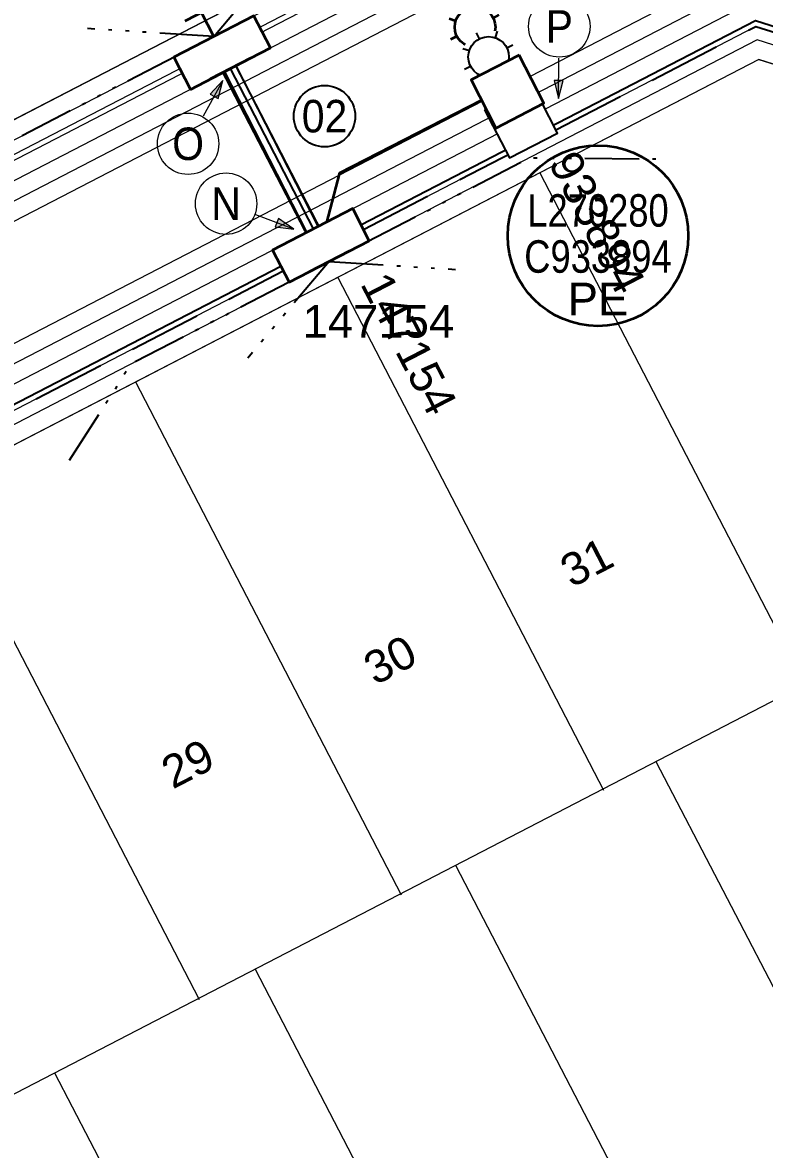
# Model space of a CAD drawing. Header units: metres. Extents: x 0 to 304202, y 0 to 6270858.
# Drawn here: x 303829.4 to 303870.5, y 6270554.1 to 6270616.5 of the extents above; entities that cross this region are included whole.
import ezdxf
from ezdxf import colors
from ezdxf.entities.mleader import LeaderData, LeaderLine
from ezdxf.enums import TextEntityAlignment as Align
from ezdxf.math import Vec2, Vec3

# ---------------------------------------------------------------- set-up
doc = ezdxf.new("R2010")
doc.units = ezdxf.units.M
for name, pattern in [('DASHED', [19.05, 12.7, -6.35]), ('IE Trench LV', [6, 4, -2]), ('PHANTOMX2', [6.6, 3, -0.75, 0.2, -0.75, 0.2, -0.75, 0.2, -0.75])]:
    doc.linetypes.add(name, pattern=pattern)
doc.layers.get('0').update_dxf_attribs({"color": 6})
doc.layers.add('_User Miscellaneous10', color=252, linetype='Continuous', lineweight=13, plot=False, transparency=0.65)
for name, color, linetype, lineweight in [('_User Miscellaneous2', 31, 'Continuous', 13), ('_User Miscellaneous7', 3, 'Continuous', 13), ('_User_LV_Exist', 5, 'Continuous', 35), ('Cadastre Developer_SP_NEW', 92, 'Continuous', 15)]:
    doc.layers.add(name, color=color, linetype=linetype, lineweight=lineweight)
for name, color, linetype in [('Duct_SP_NEW', 2, 'Continuous'), ('Equip_SP_SL_NEW', 2, 'Continuous'), ('Mains_LV_New_T84', 2, 'Cable x'), ('Services_SP_NEW_UG', 2, 'IE Trench LV'), ('SupportsUG_SP_LV_NEW', 2, 'Continuous'), ('SupportsUG_SP_LV_SL_NEW', 2, 'Continuous'), ('Trench_SP_NEW', 2, 'Continuous'), ('UG_Details_SP_MISC', 7, 'Continuous')]:
    doc.layers.add(name, color=color, linetype=linetype)
doc.styles.add('ieISOCP', font='arial.ttf', dxfattribs={"height": 1.5})
doc.styles.add('SL_LABEL', font='arial.ttf', dxfattribs={"height": 2})
doc.styles.get("Standard").update_dxf_attribs({"font": 'arial.ttf'})
doc.linetypes.add('Cable New UG', pattern='A,5.5,-0.01,["X",Standard,S=1.8,R=0,X=0,Y=-0.94],-1.7', length=7.21)
doc.linetypes.add('Cable o', pattern='A,3.5,-0.01,["O",Standard,S=1.25,R=0,X=0,Y=-0.63],-1.36', length=4.87)
doc.linetypes.add('Cable x', pattern='A,4.5,-0.01,["X",Standard,S=1.25,R=0,X=0,Y=-0.65],-1.2', length=5.71)

# ---------------------------------------------------------------- blocks, each defined once
blk = doc.blocks.new('*U314')
at = {"layer": '_User_LV_Exist'}
for p, q in [((2.5, 1), (2.5, -1)), ((3, 0.75), (3, -0.75)), ((3.5, 0.5), (3.5, -0.5)), ((4, 0.25), (4, -0.25))]:
    blk.add_line(p, q, dxfattribs=at)
at = {"width": 0.9}
blk.add_attdef('ASSET_NUM', text='', height=2, dxfattribs=at).set_placement((4, 2), align=Align.MIDDLE_LEFT)
for tag, p, flags in [('SUBURB', (-2, 0), 1), ('STREETNAME', (-1.8, 0), 9), ('PARENT', (-1.6, 0), 9), ('NOTES', (-1.4, 0), 9), ('LOCATION', (-1.2, 0), 9), ('LEGEND', (-1, 0), 9), ('USAGE', (-0.8, 0), 9), ('SUPPORT_TYPE', (-0.6, 0), 9), ('STATE', (-0.4, 0), 9), ('OWNED_BY', (-0.2, 0), 9)]:
    blk.add_attdef(tag, p, '', height=0.2, rotation=270, dxfattribs=dict(flags=flags))
at = {"transparency": 33554687}
blk.add_wipeout([(1, 2.5), (1, -2.5), (-1, -2.5), (-1, 2.5)], dxfattribs=at)
blk.add_lwpolyline([(-1, 2.5), (-1, -1.25), (-1, 1.25), (-1, -2.5), (1, -2.5), (1, 2.5)], close=True)
at = {"layer": '_User_LV_Exist'}
blk.add_line((1, 0), (2.5, 0), dxfattribs=at)
blk = doc.blocks.new('PILLAR_NEW')
at = {"width": 0.9}
blk.add_attdef('ASSET_NUM', text='', height=2, dxfattribs=at).set_placement((4, 2), align=Align.MIDDLE_LEFT)
for tag, p, flags in [('SUBURB', (-2, 0), 1), ('STREETNAME', (-1.8, 0), 9), ('PARENT', (-1.6, 0), 9), ('NOTES', (-1.4, 0), 9), ('LOCATION', (-1.2, 0), 9), ('LEGEND', (-1, 0), 9), ('USAGE', (-0.8, 0), 9), ('SUPPORT_TYPE', (-0.6, 0), 9), ('STATE', (-0.4, 0), 9), ('OWNED_BY', (-0.2, 0), 9)]:
    blk.add_attdef(tag, p, '', height=0.2, rotation=270, dxfattribs=dict(flags=flags))
at = {"transparency": 33554687}
blk.add_wipeout([(1, 2.5), (1, -2.5), (-1, -2.5), (-1, 2.5)], dxfattribs=at)
blk.add_lwpolyline([(-1, 2.5), (-1, -1.25), (-1, 1.25), (-1, -2.5), (1, -2.5), (1, 2.5)], close=True)
blk = doc.blocks.new('*U309')
blk.add_circle((0, 0), 1.7)
at = {"width": 0.9}
blk.add_attdef('CODE', text='', height=1.8, dxfattribs=at).set_placement((0, 0), align=Align.MIDDLE_CENTER)
at = {"flags": 1}
blk.add_attdef('Z', (0, 0), '', height=0.2, dxfattribs=at)
blk = doc.blocks.new('COLUMN_NEW')
at = {"width": 0.9, "flags": 8}
blk.add_attdef('ASSET_NUM', text='', height=2, dxfattribs=at).set_placement((4, 2), align=Align.MIDDLE_LEFT)
at = {"flags": 1}
blk.add_attdef('Z', (-2.351, -1.813), '', height=0.2, rotation=270, dxfattribs=at)
at = {"flags": 9}
for tag, p in [('NOTES', (-2, -1.813)), ('SUBURB', (-1.8, -1.813)), ('STREETNAME', (-1.6, -1.813)), ('LOCATION', (-1.4, -1.813)), ('LEGEND', (-1.2, -1.813)), ('USAGE', (-1, -1.813)), ('STATE', (-0.8, -1.813)), ('OWNED_BY', (-0.6, -1.813)), ('COLUMN_TYPE', (-0.4, -1.813)), ('STREET_CODE', (-0.2, -1.813)), ('STRUCTURE_PLANT_NUMBER', (0.031, -1.813))]:
    blk.add_attdef(tag, text='', height=0.2, rotation=270, dxfattribs=at).set_placement(p, align=Align.MIDDLE_LEFT)
at = {"ltscale": 10, "transparency": 33554687}
blk.add_wipeout([(-1.5, -1.5), (-1.5, 1.5), (1.5, 1.5), (1.5, -1.5)], dxfattribs=at)
blk.add_lwpolyline([(-1.5, 1.5), (-1.5, -1.5), (1.5, -1.5), (1.5, 1.5)], close=True)
blk = doc.blocks.new('*U318')
at = {"style": 'SL_LABEL'}
for tag, height, rotation, flags, p in [('ASSET_NUM', 1, 116.7151, 8, (-4.04, 5.803)), ('STREET_CODE', 0.001, 270, 9, (0.001, 0))]:
    blk.add_attdef(tag, text='', height=height, rotation=rotation, dxfattribs=dict(at, flags=flags)).set_placement(p, align=Align.MIDDLE_LEFT)
for tag, height, rotation, flags, p in [('LNUMBER', 1, 116.7151, 8, (-2.254, 6.702)), ('LREMOVE', 0.2, 270, 9, (-1.4, 1.6)), ('LREPLACE', 0.2, 270, 9, (-1.4, 1.4)), ('LTYPEVOCAB', 0.2, 270, 9, (-1.4, 1)), ('LEGEND', 0.2, 270, 9, (-1.4, 0.8)), ('LTYPE', 0.2, 270, 9, (-1.4, 1.2)), ('SUBURB', 0.2, 270, 9, (-1.4, 0.6)), ('STREETNAME', 0.2, 270, 9, (-1.4, 0.4)), ('LOCATION', 0.2, 270, 9, (-1.4, 0.2)), ('LNEW', 0.2, 270, 9, (-6.4, 0)), ('LMASTVOCAB', 0.2, 270, 9, (-6.2, 0)), ('LMAST', 0.2, 270, 9, (-6, 0)), ('LLAMPVOCAB', 0.2, 270, 9, (-5.8, 0)), ('LLAMP', 0.2, 270, 9, (-5.6, 0)), ('LEXIST', 0.2, 270, 9, (-5.4, 0)), ('LCHARGE3PERCENT', 0.2, 270, 9, (-5.2, 0)), ('LCHARGE3', 0.2, 270, 9, (-5, 0)), ('LCHARGE2PERCENT', 0.2, 270, 9, (-4.8, 0)), ('LCHARGE2', 0.2, 270, 9, (-4.6, 0)), ('LCHARGE1PERCENT', 0.2, 270, 9, (-4.4, 0)), ('LCHARGE1', 0.2, 270, 9, (-4.2, 0)), ('LCATEGORY', 0.2, 270, 9, (-4, 0)), ('LBRACKETVOCAB', 0.2, 270, 9, (-3.8, 0)), ('LBRACKET', 0.2, 270, 9, (-3.6, 0)), ('LKINGHEIGHT', 0.2, 270, 9, (-3.4, 0)), ('CREPLACE', 0.2, 270, 9, (-3.2, 0)), ('CREMOVE', 0.2, 270, 9, (-3, 0)), ('CNUMBER', 0.2, 270, 9, (-2.8, 0)), ('CNEW', 0.2, 270, 9, (-2.6, 0)), ('CEXIST', 0.2, 270, 9, (-2.4, 0)), ('USAGE', 0.2, 270, 9, (-2.2, 0)), ('STATE', 0.2, 270, 9, (-2, 0)), ('OWNED_BY', 0.2, 270, 9, (-1.8, 0)), ('ORIENTATION', 0.2, 270, 9, (-1.6, 0)), ('OPERATING_VOLTAGE', 0.2, 270, 9, (-1.4, 0)), ('NOTES', 0.2, 270, 9, (-1.4, 0)), ('NO_PHASES', 0.2, 270, 9, (-1.2, 0)), ('LANTERN_TYPE', 0.2, 270, 9, (-1, 0)), ('LANTERN_PURPOSE', 0.2, 270, 9, (-0.8, 0)), ('CONTROL_TYPE', 0.2, 270, 9, (-0.6, 0)), ('CONSTRUCTED_VOLTAGE', 0.2, 270, 9, (-0.4, 0)), ('MAINTAINED_BY', 0.2, 270, 9, (-1.4, -0.663))]:
    blk.add_attdef(tag, text='', height=height, rotation=rotation, dxfattribs=dict(flags=flags)).set_placement(p, align=Align.MIDDLE_LEFT)
for tag, p, height, flags in [('OPERATED_BY', (-1.4, -0.407), 0.2, 9), ('Z', (0, 0), 0.001, 1)]:
    blk.add_attdef(tag, p, '', height=height, rotation=270, dxfattribs=dict(flags=flags))
at = {"transparency": 33554687}
blk.add_wipeout([(-2.557, 5.08), (-1.328, 4.997), (-0.291, 4.332), (-0.374, 3.102), (-1.039, 2.066), (-2.269, 2.149), (-3.306, 2.814), (-3.222, 4.044)], dxfattribs=at)
for p, q in [((-1.328, 4.997), (-1.445, 4.641)), ((-2.304, 4.578), (-2.473, 4.913)), ((-3.222, 4.044), (-2.866, 3.926)), ((-0.793, 4.079), (-0.458, 4.247)), ((-0.374, 3.102), (-0.73, 3.22)), ((-3.138, 2.899), (-2.803, 3.067)), ((-2.269, 2.149), (-2.151, 2.505)), ((0, 0), (-1.292, 2.568))]:
    blk.add_line(p, q)
blk.add_circle((-1.798, 3.573), 1.125)
at = {"flags": 9}
for tag, p in [('LANTNUMBER', (-1.4, 2.6)), ('LOUTREACH', (-1.4, 2.2)), ('LOUTREACHVOCAB', (-1.4, 2)), ('LRATECODE', (-1.4, 1.8))]:
    blk.add_attdef(tag, text='', height=0.2, rotation=270, dxfattribs=at).set_placement(p, align=Align.MIDDLE_LEFT)
blk = doc.blocks.new('*U317')
at = {"width": 0.9, "flags": 8}
blk.add_attdef('ASSET_NUM', text='', height=2, dxfattribs=at).set_placement((4, 2), align=Align.MIDDLE_LEFT)
at = {"ltscale": 10, "transparency": 33554687}
blk.add_wipeout([(-2.02, 0.647), (0.647, 2.02), (2.02, -0.647), (-0.647, -2.02)], dxfattribs=at)
blk.add_lwpolyline([(0.647, 2.02), (-2.02, 0.647), (-0.647, -2.02), (2.02, -0.647)], close=True)
at = {"flags": 1}
blk.add_attdef('Z', (-2.351, -1.813), '', height=0.2, rotation=270, dxfattribs=at)
at = {"flags": 9}
for tag, p in [('NOTES', (-2, -1.813)), ('SUBURB', (-1.8, -1.813)), ('STREETNAME', (-1.6, -1.813)), ('LOCATION', (-1.4, -1.813)), ('LEGEND', (-1.2, -1.813)), ('USAGE', (-1, -1.813)), ('STATE', (-0.8, -1.813)), ('OWNED_BY', (-0.6, -1.813)), ('COLUMN_TYPE', (-0.4, -1.813)), ('STREET_CODE', (-0.2, -1.813)), ('STRUCTURE_PLANT_NUMBER', (0.031, -1.813))]:
    blk.add_attdef(tag, text='', height=0.2, rotation=270, dxfattribs=at).set_placement(p, align=Align.MIDDLE_LEFT)
blk = doc.blocks.new('*U327')
at = {"style": 'SL_LABEL'}
for tag, height, rotation, flags, p in [('ASSET_NUM', 1, 116.7151, 8, (-4.528, 6.746)), ('STREET_CODE', 0.001, 270, 9, (0.001, 0))]:
    blk.add_attdef(tag, text='', height=height, rotation=rotation, dxfattribs=dict(at, flags=flags)).set_placement(p, align=Align.MIDDLE_LEFT)
for tag, height, rotation, flags, p in [('LNUMBER', 1, 116.7151, 8, (-2.742, 7.645)), ('LANTNUMBER', 0.2, 270, 9, (-1.4, 2.6)), ('LOUTREACH', 0.2, 270, 9, (-1.4, 2.2)), ('LOUTREACHVOCAB', 0.2, 270, 9, (-1.4, 2)), ('LRATECODE', 0.2, 270, 9, (-1.4, 1.8)), ('LREMOVE', 0.2, 270, 9, (-1.4, 1.6)), ('LREPLACE', 0.2, 270, 9, (-1.4, 1.4)), ('LTYPEVOCAB', 0.2, 270, 9, (-1.4, 1)), ('LEGEND', 0.2, 270, 9, (-1.4, 0.8)), ('LTYPE', 0.2, 270, 9, (-1.4, 1.2)), ('SUBURB', 0.2, 270, 9, (-1.4, 0.6)), ('STREETNAME', 0.2, 270, 9, (-1.4, 0.4)), ('LOCATION', 0.2, 270, 9, (-1.4, 0.2)), ('LNEW', 0.2, 270, 9, (-6.4, 0)), ('LMASTVOCAB', 0.2, 270, 9, (-6.2, 0)), ('LMAST', 0.2, 270, 9, (-6, 0)), ('LLAMPVOCAB', 0.2, 270, 9, (-5.8, 0)), ('LLAMP', 0.2, 270, 9, (-5.6, 0)), ('LEXIST', 0.2, 270, 9, (-5.4, 0)), ('LCHARGE3PERCENT', 0.2, 270, 9, (-5.2, 0)), ('LCHARGE3', 0.2, 270, 9, (-5, 0)), ('LCHARGE2PERCENT', 0.2, 270, 9, (-4.8, 0)), ('LCHARGE2', 0.2, 270, 9, (-4.6, 0)), ('LCHARGE1PERCENT', 0.2, 270, 9, (-4.4, 0)), ('LCHARGE1', 0.2, 270, 9, (-4.2, 0)), ('LCATEGORY', 0.2, 270, 9, (-4, 0)), ('LBRACKETVOCAB', 0.2, 270, 9, (-3.8, 0)), ('LBRACKET', 0.2, 270, 9, (-3.6, 0)), ('LKINGHEIGHT', 0.2, 270, 9, (-3.4, 0)), ('CREPLACE', 0.2, 270, 9, (-3.2, 0)), ('CREMOVE', 0.2, 270, 9, (-3, 0)), ('CNUMBER', 0.2, 270, 9, (-2.8, 0)), ('CNEW', 0.2, 270, 9, (-2.6, 0)), ('CEXIST', 0.2, 270, 9, (-2.4, 0)), ('USAGE', 0.2, 270, 9, (-2.2, 0)), ('STATE', 0.2, 270, 9, (-2, 0)), ('OWNED_BY', 0.2, 270, 9, (-1.8, 0)), ('ORIENTATION', 0.2, 270, 9, (-1.6, 0)), ('OPERATING_VOLTAGE', 0.2, 270, 9, (-1.4, 0)), ('NOTES', 0.2, 270, 9, (-1.4, 0)), ('NO_PHASES', 0.2, 270, 9, (-1.2, 0)), ('LANTERN_TYPE', 0.2, 270, 9, (-1, 0)), ('LANTERN_PURPOSE', 0.2, 270, 9, (-0.8, 0)), ('CONTROL_TYPE', 0.2, 270, 9, (-0.6, 0)), ('CONSTRUCTED_VOLTAGE', 0.2, 270, 9, (-0.4, 0)), ('MAINTAINED_BY', 0.2, 270, 9, (-1.4, -0.663))]:
    blk.add_attdef(tag, text='', height=height, rotation=rotation, dxfattribs=dict(flags=flags)).set_placement(p, align=Align.MIDDLE_LEFT)
for tag, p, height, flags in [('OPERATED_BY', (-1.4, -0.407), 0.2, 9), ('Z', (0, 0), 0.001, 1)]:
    blk.add_attdef(tag, p, '', height=height, rotation=270, dxfattribs=dict(flags=flags))
at = {"transparency": 33554687}
blk.add_wipeout([(-3.045, 6.023), (-1.816, 5.94), (-0.779, 5.274), (-0.862, 4.045), (-1.527, 3.008), (-2.757, 3.091), (-3.794, 3.757), (-3.711, 4.986)], dxfattribs=at)
for p, q in [((-2.792, 5.52), (-2.961, 5.855)), ((-1.816, 5.94), (-1.933, 5.584)), ((-1.281, 5.021), (-0.946, 5.19)), ((-3.711, 4.986), (-3.354, 4.868)), ((-3.626, 3.841), (-3.291, 4.01)), ((-0.862, 4.045), (-1.218, 4.163)), ((-2.757, 3.091), (-2.639, 3.447)), ((-0.488, 0.942), (-1.781, 3.511))]:
    blk.add_line(p, q)
blk.add_circle((-2.286, 4.515), 1.125)
blk = doc.blocks.new('*U217')
at = {"ltscale": 0.1}
blk.add_circle((0, 0), 5, dxfattribs=at)
at = {"insert": (0, -2.6), "char_height": 1.8, "attachment_point": 2}
blk.add_mtext('PE', dxfattribs=at)
at = {"width": 0.8}
blk.add_attdef('SNUMBER', text='', height=1.8, dxfattribs=at).set_placement((0, 0.5), align=Align.CENTER)
at = {"flags": 1}
blk.add_attdef('Z', (0, 0), '', height=0.2, dxfattribs=at)
at = {"width": 0.8}
blk.add_attdef('CNUMBER', text='', height=1.8, dxfattribs=at).set_placement((0, -0.25), align=Align.TOP_CENTER)
blk = doc.blocks.new('*U336')
h = blk.add_hatch(color=256)
h.dxf.hatch_style = 1
h.paths.add_polyline_path([(2.896, -0.821), (2.72, -1.289), (3.744, -1.407)])
blk.add_line((3.744, -1.407), (1.638, -0.616))
at = {"flags": 128}
blk.add_lwpolyline([(2.896, -0.821), (2.72, -1.289), (3.744, -1.407), (2.896, -0.821)], dxfattribs=at)
blk.add_circle((0, 0), 1.7)
at = {"width": 0.9}
blk.add_attdef('CODE', text='', height=1.8, dxfattribs=at).set_placement((0, 0), align=Align.MIDDLE_CENTER)
at = {"flags": 1}
blk.add_attdef('Z', (0, 0), '', height=0.2, dxfattribs=at)
blk = doc.blocks.new('*U335')
h = blk.add_hatch(color=256)
h.dxf.hatch_style = 1
h.paths.add_polyline_path([(1.221, 2.752), (1.66, 2.511), (1.921, 3.509)])
blk.add_line((1.921, 3.509), (0.84, 1.535))
at = {"flags": 128}
blk.add_lwpolyline([(1.221, 2.752), (1.66, 2.511), (1.921, 3.509), (1.221, 2.752)], dxfattribs=at)
blk.add_circle((0, 0), 1.7)
at = {"width": 0.9}
blk.add_attdef('CODE', text='', height=1.8, dxfattribs=at).set_placement((0, 0), align=Align.MIDDLE_CENTER)
at = {"flags": 1}
blk.add_attdef('Z', (0, 0), '', height=0.2, dxfattribs=at)
blk = doc.blocks.new('*U340')
h = blk.add_hatch(color=256)
h.dxf.hatch_style = 1
h.paths.add_polyline_path([(0.21, -3.003), (-0.29, -2.996), (-0.054, -4)])
blk.add_line((-0.054, -4), (-0.024, -1.75))
at = {"flags": 128}
blk.add_lwpolyline([(0.21, -3.003), (-0.29, -2.996), (-0.054, -4), (0.21, -3.003)], dxfattribs=at)
blk.add_circle((0, 0), 1.7)
at = {"width": 0.9}
blk.add_attdef('CODE', text='', height=1.8, dxfattribs=at).set_placement((0, 0), align=Align.MIDDLE_CENTER)
at = {"flags": 1}
blk.add_attdef('Z', (0, 0), '', height=0.2, dxfattribs=at)

msp = doc.modelspace()

# ---------------------------------------------------------------- linework, layer by layer
at = {"layer": 'Cadastre Developer_SP_NEW'}
for p, q in [((303870.147, 6270614.488), (303876.883, 6270612.345)), ((303858.027, 6270608.211), (303872.737, 6270579.805)), ((303692.929, 6270486.696), (303917.641, 6270603.173)), ((303846.838, 6270602.417), (303861.548, 6270574.011)), ((303835.649, 6270596.623), (303850.359, 6270568.217)), ((303824.461, 6270590.83), (303839.17, 6270562.423))]:
    msp.add_line(p, q, dxfattribs=at)
at = {"layer": 'Cadastre Developer_SP_NEW', "color": 4, "linetype": 'Continuous', "transparency": 33554559}
for p, q in [((303692.929, 6270486.696), (303889.229, 6270588.453)), ((303864.456, 6270575.605), (303879.127, 6270547.349)), ((303853.358, 6270569.853), (303868.086, 6270541.487)), ((303842.26, 6270564.1), (303857.046, 6270535.625)), ((303831.163, 6270558.348), (303846.005, 6270529.763))]:
    msp.add_line(p, q, dxfattribs=at)
at = {"layer": 'Duct_SP_NEW'}
for p, q in [((303839.896, 6270614.926), (303840.251, 6270615.11)), ((303845.552, 6270604.003), (303839.896, 6270614.926)), ((303840.606, 6270615.294), (303840.251, 6270615.11)), ((303846.262, 6270604.371), (303840.606, 6270615.294)), ((303845.552, 6270604.003), (303845.907, 6270604.187)), ((303846.262, 6270604.371), (303845.907, 6270604.187))]:
    msp.add_line(p, q, dxfattribs=at)
at = {"layer": 'UG_Details_SP_MISC'}
for p, q in [((303840.119, 6270614.705), (303840.439, 6270614.869)), ((303840.759, 6270615.033), (303840.439, 6270614.869)), ((303846.227, 6270604.351), (303840.759, 6270615.033)), ((303845.587, 6270604.023), (303840.119, 6270614.705)), ((303845.587, 6270604.023), (303845.907, 6270604.187)), ((303846.227, 6270604.351), (303845.907, 6270604.187))]:
    msp.add_line(p, q, dxfattribs=at)

# ---------------------------------------------------------------- block references
at = {"layer": '_User_LV_Exist', "color": 4}
msp.add_blockref('*U318', (303856.24, 6270612.705), dxfattribs=at)
at = {"layer": '_User_LV_Exist', "linetype": 'ByBlock', "lineweight": -2}
msp.add_blockref('*U217', (303861.249, 6270604.724), dxfattribs=at).add_auto_attribs({'SNUMBER': 'L270280', 'CNUMBER': 'C933894'})
at = {"layer": 'Duct_SP_NEW', "color": 6}
msp.add_blockref('*U309', (303846.109, 6270611.347), dxfattribs=at).add_auto_attribs({'CODE': '02'})

# ---------------------------------------------------------------- texts
at = {"layer": 'Cadastre Developer_SP_NEW', "linetype": 'DASHED', "char_height": 1.8, "attachment_point": 1, "rotation": 27.37638, "style": 'ieISOCP'}
for s, insert, width in [('31', (303858.962, 6270586.798), 2.5883), ('30', (303848.078, 6270581.397), 2.34425), ('29', (303836.875, 6270575.642), 2.57741)]:
    msp.add_mtext(s, dxfattribs=dict(at, insert=insert, width=width))

# ---------------------------------------------------------------- next in the draw order: linework, layer by layer
at = {"layer": '_User Miscellaneous10', "flags": 128}
for points in [[(303696.853, 6270542.769), (303741.208, 6270565.737), (303778.052, 6270584.816), (303835.001, 6270614.306), (303862.803, 6270628.702), (303864.948, 6270635.443), (303852.537, 6270659.41), (303866.776, 6270666.761), (303879.144, 6270642.805), (303885.891, 6270640.658), (303895.659, 6270645.716), (303903.004, 6270631.501), (303893.236, 6270626.443), (303891.091, 6270619.702), (303903.467, 6270595.826), (303915.567, 6270572.356), (303901.515, 6270565.111), (303886.898, 6270592.961), (303876.883, 6270612.345), (303870.147, 6270614.488), (303795.722, 6270575.948), (303744.112, 6270549.223)], [(303697.313, 6270541.881), (303741.668, 6270564.849), (303778.512, 6270583.928), (303835.461, 6270613.418), (303863.63, 6270628.005), (303866.026, 6270635.535), (303853.886, 6270658.981), (303866.346, 6270665.414), (303878.445, 6270641.977), (303885.983, 6270639.579), (303895.23, 6270644.368), (303901.657, 6270631.93), (303892.408, 6270627.141), (303890.012, 6270619.61), (303902.578, 6270595.367), (303914.22, 6270572.786), (303901.939, 6270566.455), (303887.785, 6270593.423), (303877.581, 6270613.172), (303870.056, 6270615.566), (303795.262, 6270576.836), (303743.653, 6270550.111)], [(303697.773, 6270540.993), (303742.127, 6270563.961), (303778.972, 6270583.04), (303835.921, 6270612.53), (303864.458, 6270627.307), (303867.105, 6270635.627), (303855.234, 6270658.551), (303865.916, 6270664.066), (303877.747, 6270641.15), (303886.075, 6270638.501), (303894.801, 6270643.02), (303900.31, 6270632.359), (303891.581, 6270627.839), (303888.933, 6270619.518), (303901.69, 6270594.908), (303912.873, 6270573.217), (303902.363, 6270567.799), (303888.672, 6270593.885), (303878.279, 6270613.999), (303869.964, 6270616.645), (303794.802, 6270577.724), (303743.193, 6270550.999)], [(303698.233, 6270540.105), (303742.587, 6270563.073), (303779.431, 6270582.152), (303836.381, 6270611.642), (303865.285, 6270626.609), (303868.184, 6270635.719), (303856.582, 6270658.122), (303865.486, 6270662.719), (303877.049, 6270640.323), (303886.166, 6270637.422), (303894.372, 6270641.671), (303898.963, 6270632.787), (303890.753, 6270628.536), (303887.855, 6270619.426), (303900.802, 6270594.448), (303911.526, 6270573.647), (303902.787, 6270569.143), (303889.559, 6270594.347), (303878.977, 6270614.826), (303869.872, 6270617.723), (303794.343, 6270578.612), (303742.733, 6270551.887)], [(303698.693, 6270539.217), (303743.047, 6270562.185), (303779.891, 6270581.264), (303836.841, 6270610.754), (303866.113, 6270625.912), (303869.262, 6270635.811), (303857.931, 6270657.693), (303865.057, 6270661.372), (303876.35, 6270639.496), (303886.258, 6270636.344), (303893.943, 6270640.323), (303897.616, 6270633.216), (303889.926, 6270629.234), (303886.776, 6270619.334), (303899.913, 6270593.989), (303910.178, 6270574.078), (303903.211, 6270570.486), (303890.446, 6270594.809), (303879.675, 6270615.654), (303869.78, 6270618.802), (303793.883, 6270579.5), (303742.273, 6270552.775)], [(303699.153, 6270538.329), (303743.507, 6270561.297), (303780.351, 6270580.376), (303837.301, 6270609.866), (303866.94, 6270625.214), (303870.341, 6270635.902), (303859.279, 6270657.264), (303864.627, 6270660.024), (303875.652, 6270638.669), (303886.35, 6270635.265), (303893.514, 6270638.975), (303896.268, 6270633.644), (303889.099, 6270629.932), (303885.697, 6270619.242), (303899.025, 6270593.53), (303908.831, 6270574.509), (303903.636, 6270571.83), (303891.333, 6270595.271), (303880.373, 6270616.481), (303869.689, 6270619.881), (303793.423, 6270580.388), (303741.813, 6270553.663)]]:
    msp.add_lwpolyline(points, dxfattribs=at)
at = {"layer": '_User Miscellaneous10', "color": 4, "flags": 128}
msp.add_lwpolyline([(303697.635, 6270541.259), (303741.989, 6270564.227), (303778.834, 6270583.306), (303835.783, 6270612.796), (303864.21, 6270627.516), (303866.781, 6270635.599), (303854.83, 6270658.68), (303866.045, 6270664.47), (303877.957, 6270641.398), (303886.047, 6270638.824), (303894.93, 6270643.424), (303900.714, 6270632.23), (303891.829, 6270627.629), (303889.257, 6270619.546), (303901.957, 6270595.045), (303913.277, 6270573.088), (303902.236, 6270567.396), (303888.406, 6270593.746), (303878.07, 6270613.751), (303869.991, 6270616.321), (303794.94, 6270577.458), (303743.331, 6270550.733)], dxfattribs=at)
at = {"layer": 'Cadastre Developer_SP_NEW'}
for p, q in [((303862.803, 6270628.702), (303675.305, 6270531.61)), ((303870.147, 6270614.488), (303682.662, 6270517.402))]:
    msp.add_line(p, q, dxfattribs=at)

# ---------------------------------------------------------------- next in the draw order: block references
at = {"layer": 'SupportsUG_SP_LV_NEW', "ltscale": 0.7}
ref = msp.add_blockref('*U314', (303840.439, 6270614.869), dxfattribs=dict(at, rotation=117.3763795789796))
ref.add_attrib('ASSET_NUM', '147155', dxfattribs={"layer": '0', "height": 1.8, "rotation": 117.37638, "text_generation_flag": 6}).set_placement((303840.635, 6270617.944), align=Align.MIDDLE_RIGHT)
ref = msp.add_blockref('PILLAR_NEW', (303845.907, 6270604.187), dxfattribs=dict(at, rotation=117.3763795789796))
ref.add_attrib('ASSET_NUM', '147154', dxfattribs={"layer": '0', "height": 1.8, "rotation": 117.37638, "text_generation_flag": 6}).set_placement((303852.717, 6270595.03), align=Align.MIDDLE_RIGHT)

# ---------------------------------------------------------------- next in the draw order: linework, layer by layer
at = {"layer": 'Mains_LV_New_T84', "color": 5, "linetype": 'Cable New UG', "ltscale": 0.7, "flags": 128}
for points in [[(303848.127, 6270605.337), (303869.964, 6270616.645), (303878.279, 6270613.999), (303888.932, 6270619.521), (303891.581, 6270627.839), (303897.452, 6270630.879)], [(303845.497, 6270605.101), (303840.899, 6270613.981)], [(303803.372, 6270582.161), (303843.687, 6270603.038)]]:
    msp.add_lwpolyline(points, dxfattribs=at)
at = {"layer": 'Services_SP_NEW_UG', "color": 2, "linetype": 'PHANTOMX2', "flags": 128}
for points in [[(303839.979, 6270615.757), (303844.485, 6270621.115)], [(303839.979, 6270615.757), (303832.993, 6270616.199)], [(303837.886, 6270614.673), (303828.898, 6270610.019), (303821.898, 6270610.079)], [(303848.46, 6270604.383), (303857.448, 6270609.038), (303864.448, 6270608.978)], [(303846.367, 6270603.299), (303841.861, 6270597.942)], [(303846.367, 6270603.299), (303853.353, 6270602.857)], [(303844.147, 6270602.15), (303835.405, 6270597.623), (303831.615, 6270591.738)]]:
    msp.add_lwpolyline(points, dxfattribs=at)
at = {"layer": 'Trench_SP_NEW', "linetype": 'IE Trench LV', "flags": 128}
for points in [[(303848.265, 6270605.071), (303869.991, 6270616.321), (303878.07, 6270613.751)], [(303803.509, 6270581.895), (303843.825, 6270602.771)]]:
    msp.add_lwpolyline(points, dxfattribs=at)

# ---------------------------------------------------------------- next in the draw order: block references
at = {"layer": '_User_LV_Exist', "ltscale": 0.7}
ref = msp.add_blockref('*U314', (303840.439, 6270614.869), dxfattribs=dict(at, rotation=117.3763795789796))
ref.add_attrib('ASSET_NUM', '147155', dxfattribs={"layer": '0', "height": 1.8, "rotation": 180, "text_generation_flag": 6}).set_placement((303838.297, 6270620.684), align=Align.MIDDLE_RIGHT)
at = {"layer": 'Equip_SP_SL_NEW'}
msp.add_blockref('*U327', (303857.481, 6270610.112), dxfattribs=at)

# ---------------------------------------------------------------- next in the draw order: linework, layer by layer
at = {"layer": '_User_LV_Exist', "linetype": 'Cable o', "flags": 128}
msp.add_lwpolyline([(303845.907, 6270604.187), (303846.954, 6270608.202), (303854.793, 6270612.239)], dxfattribs=at)

# ---------------------------------------------------------------- next in the draw order: block references
at = {"layer": '_User Miscellaneous2', "color": 6}
msp.add_blockref('*U335', (303838.556, 6270609.817), dxfattribs=at).add_auto_attribs({'CODE': 'O'})

# ---------------------------------------------------------------- next in the draw order: block references
at = {"layer": '_User_LV_Exist', "ltscale": 0.7}
ref = msp.add_blockref('PILLAR_NEW', (303845.907, 6270604.187), dxfattribs=dict(at, rotation=117.3763795789796))
ref.add_attrib('ASSET_NUM', '147154', dxfattribs={"layer": '0', "height": 1.8, "rotation": 180, "text_generation_flag": 6}).set_placement((303853.287, 6270599.981), align=Align.MIDDLE_RIGHT)
at = {"layer": 'SupportsUG_SP_LV_SL_NEW'}
ref = msp.add_blockref('COLUMN_NEW', (303856.993, 6270611.054), dxfattribs=dict(at, rotation=27.32578700174294))
ref.add_attrib('ASSET_NUM', '933894', dxfattribs={"height": 1.8, "rotation": 297.37638}).set_placement((303859.277, 6270609.193), align=Align.MIDDLE_LEFT)

# ---------------------------------------------------------------- next in the draw order: block references
at = {"layer": '_User Miscellaneous2', "color": 6}
msp.add_blockref('*U336', (303840.658, 6270606.5), dxfattribs=at).add_auto_attribs({'CODE': 'N'})
at = {"layer": '_User_LV_Exist'}
msp.add_blockref('*U317', (303856.24, 6270612.705), dxfattribs=at)

# ---------------------------------------------------------------- next in the draw order: linework, layer by layer
at = {"layer": '_User Miscellaneous7'}
msp.add_line((303870.147, 6270614.488), (303682.662, 6270517.402), dxfattribs=at)

# ---------------------------------------------------------------- next in the draw order: block references
at = {"layer": '_User Miscellaneous2', "color": 6, "transparency": 33554687}
msp.add_blockref('*U340', (303859.108, 6270616.317), dxfattribs=at).add_auto_attribs({'CODE': 'P'})

# ---------------------------------------------------------------- next in the draw order: leaders
at = {"layer": 'Cadastre Developer_SP_NEW'}
ml = msp.add_multileader_mtext('Standard', dxfattribs=at)
ml.set_content('{\\C7;CONSTRUCTED UNDER URS18369}', color=256)
ml.set_leader_properties()
ml.build(insert=Vec2(0, 0))
ml.multileader.update_dxf_attribs({"leader_type": 2, "has_text_frame": 1, "text_left_attachment_type": 2, "text_right_attachment_type": 2, "dogleg_length": 0.01})
ctx = ml.context
ctx.base_point, ctx.char_height, ctx.plane_origin, ctx.plane_x_axis, ctx.plane_y_axis = Vec3(303910.719, 6270584.601), 1.8, Vec3(305059.721, 6271101.545), Vec3(0.887819, 0.460194), Vec3(-0.460194, 0.887819)
ctx.left_attachment, ctx.right_attachment, ctx.text_align_type = 2, 2, 1
notes = []
notes.append((ctx, [(0, (0, 0, 0), (0, 0), (1, 0), 1, [])]))
ctx.mtext.insert, ctx.mtext.text_direction, ctx.mtext.rotation, ctx.mtext.width, ctx.mtext.alignment, ctx.mtext.flow_direction = Vec3(303920.971, 6270592.672), Vec3(0.887819, 0.460194), 0.478213, 23.5182, 2, 5
ctx.mtext.has_bg_fill, ctx.mtext.bg_color, ctx.mtext.bg_scale_factor, ctx.mtext.bg_transparency, ctx.mtext.use_window_bg_color = 1, -1073741824, 2, 0, 1
for ctx, leaders in notes:
    for number, flags, end, landing, length, lines in leaders:
        leader = LeaderData()
        leader.index, (leader.has_last_leader_line, leader.has_dogleg_vector, leader.attachment_direction) = number, flags
        leader.last_leader_point, leader.dogleg_vector, leader.dogleg_length = Vec3(end), Vec3(landing), length
        for number, points, colour, breaks in lines:
            line = LeaderLine()
            line.index, line.vertices, line.color, line.breaks = number, Vec3.list(points), colors.encode_raw_color(colour), breaks
            leader.lines.append(line)
        ctx.leaders.append(leader)

doc.saveas('drawing.dxf')
